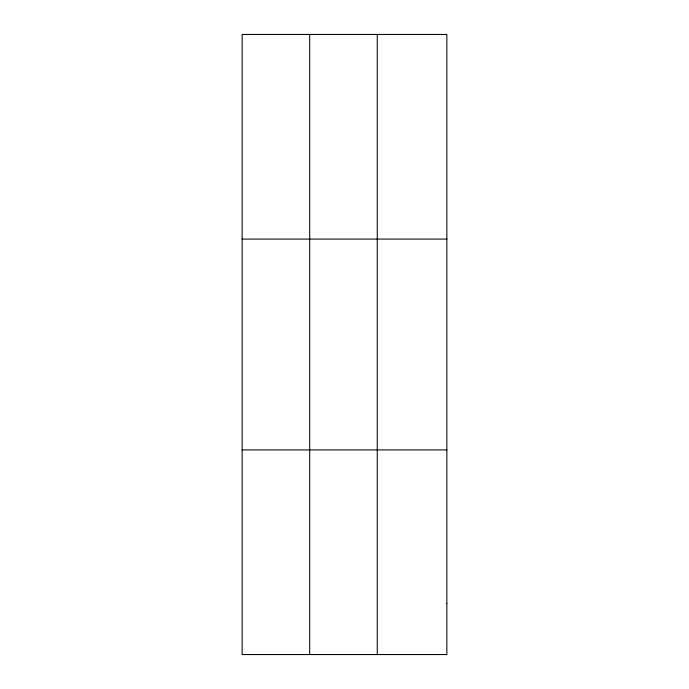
<?xml version="1.0" encoding="UTF-8"?>
<svg xmlns="http://www.w3.org/2000/svg" width="689" height="689" viewBox="0 0 689 689"><rect width="100%" height="100%" fill="white"/><g stroke="black" fill="none" stroke-linecap="round" stroke-linejoin="round"><path stroke-width="1.03" d="M309.697 654.55L309.697 34.45M377.253 654.55L377.253 34.45M242.14 239.083L446.86 239.083M242.14 449.917L446.86 449.917M446.86 603.392L446.86 654.55L242.14 654.55L242.14 34.45L446.86 34.45L446.86 603.392"/></g></svg>
